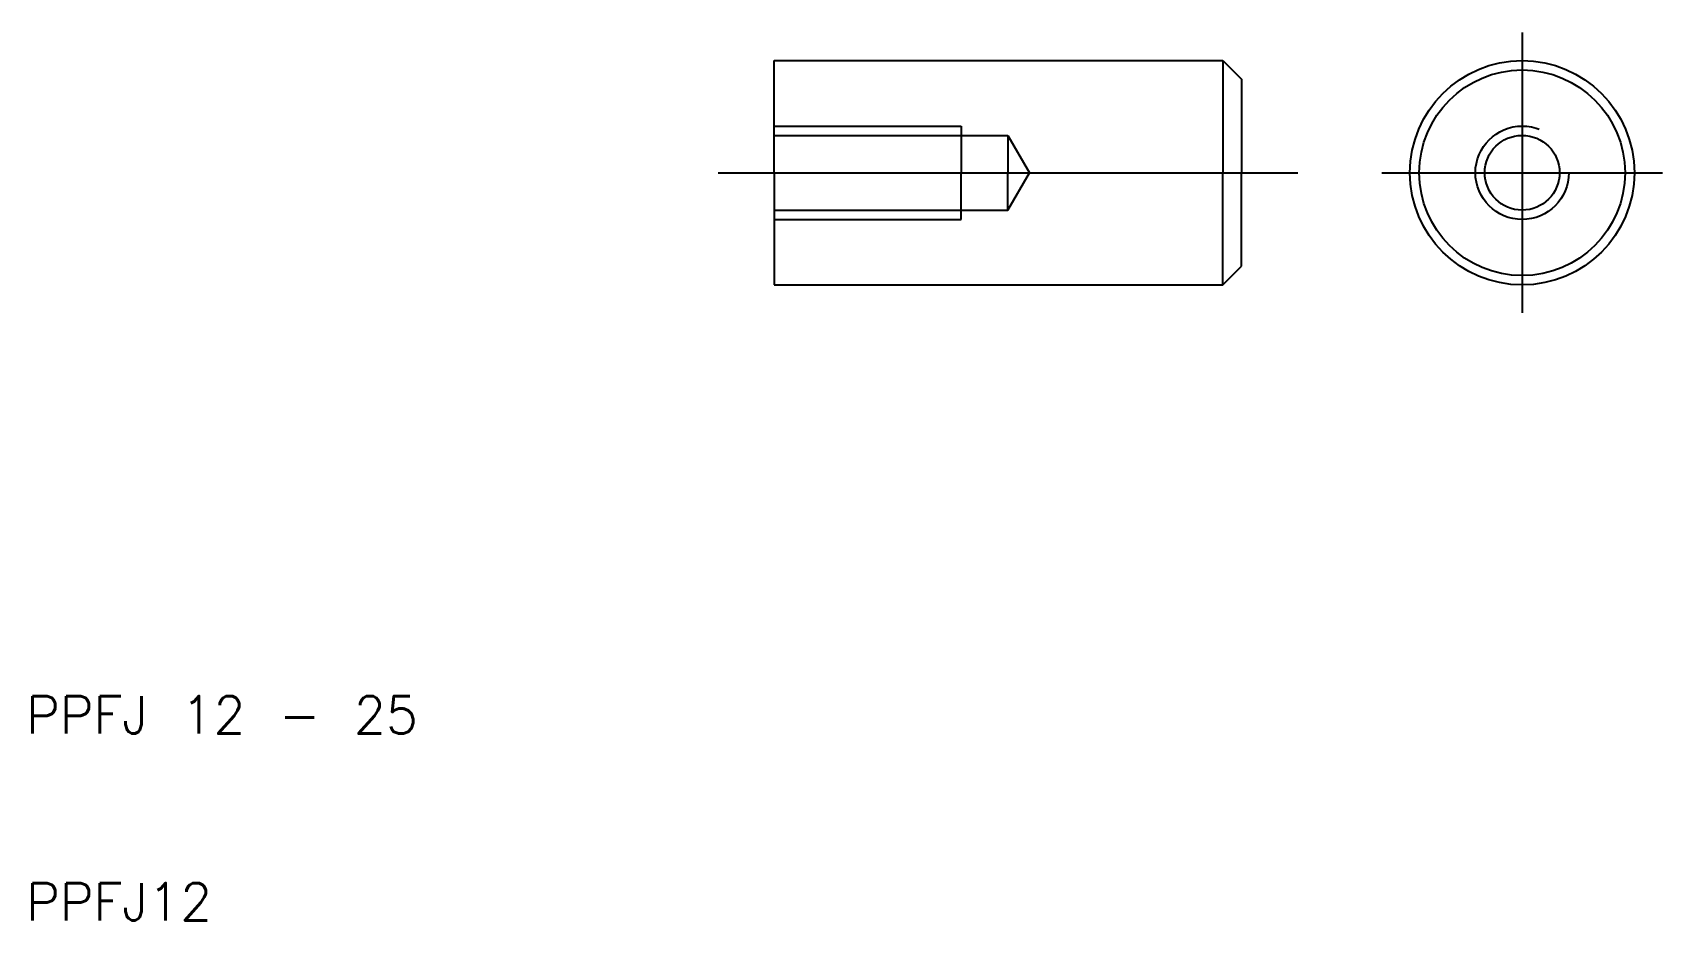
# Model space of a CAD drawing. Extents: x 10.3 to 97.5, y 10 to 57.5.
import ezdxf

# ---------------------------------------------------------------- set-up
doc = ezdxf.new("R2010")
doc.units = 0
doc.linetypes.add('CENTER', pattern=[50.8, 31.75, -6.35, 6.35, -6.35])
doc.linetypes.add('DASHED', pattern=[19.05, 12.7, -6.35])
doc.layers.get('0').update_dxf_attribs({"linetype": 'CONTINUOUS'})
doc.layers.add('CENTER', color=1, linetype='CENTER')
doc.styles.get("Standard").update_dxf_attribs({"font": 'txt.shx'})

msp = doc.modelspace()

# ---------------------------------------------------------------- linework, layer by layer
for p, q in [((50, 56), (74, 56)), ((50, 50), (50, 56)), ((74, 56), (74, 50)), ((74, 56), (75, 55)), ((75, 55), (75, 50)), ((50, 50), (50, 44)), ((74, 44), (74, 50)), ((75, 45), (75, 50)), ((74, 44), (75, 45)), ((50, 44), (74, 44))]:
    msp.add_line(p, q)
at = {"color": 3, "linetype": 'DASHED'}
for p, q in [((50, 52.5), (60, 52.5)), ((60, 52.5), (60, 50)), ((50, 52), (62.5, 52)), ((62.5, 52), (63.655, 50)), ((62.5, 52), (62.5, 50)), ((60, 47.5), (60, 50)), ((62.5, 48), (62.5, 50)), ((62.5, 48), (63.655, 50)), ((50, 48), (62.5, 48)), ((50, 47.5), (60, 47.5))]:
    msp.add_line(p, q, dxfattribs=at)
for radius in [6, 5.5]:
    msp.add_circle((90, 50), radius)
for radius in [2.5, 2]:
    msp.add_circle((90, 50), radius, dxfattribs=at)
at = {"layer": 'CENTER'}
for p, q in [((90, 57.5), (90, 42.5)), ((47, 50), (78, 50)), ((82.5, 50), (97.5, 50))]:
    msp.add_line(p, q, dxfattribs=at)

# ---------------------------------------------------------------- texts
for s, p in [('PPFJ 12 - 25', (10, 20)), ('PPFJ12', (10, 10))]:
    msp.add_text(s, height=2).set_placement(p)

doc.saveas('drawing.dxf')
